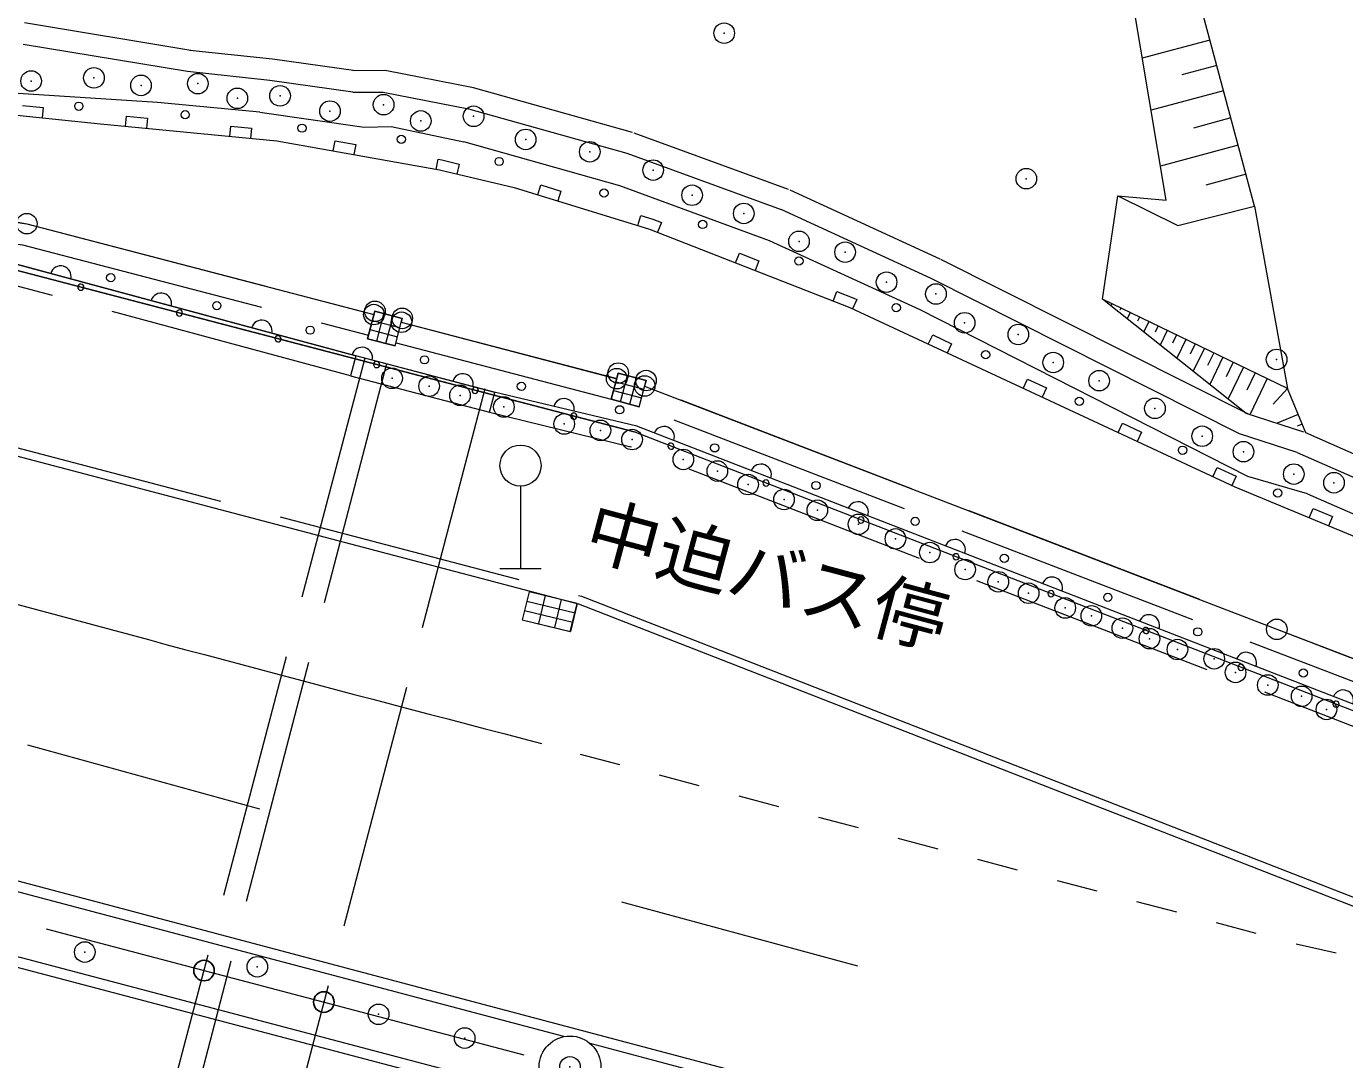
# Model space of a CAD drawing. Units: millimetres, scale not verified. Extents: x 40000 to 680001, y 20000 to 380001.
# Drawn here: x 456819 to 488849, y 292350 to 317463 of the extents above; entities that cross this region are included whole.
import ezdxf
from ezdxf.enums import TextEntityAlignment as Align

# ---------------------------------------------------------------- set-up
doc = ezdxf.new("R2010")
doc.units = ezdxf.units.MM
doc.header["$LTSCALE"] = 1000
doc.header["$PDMODE"] = 32
doc.header["$PDSIZE"] = 500
doc.linetypes.add('CHAIN', pattern=[18.5, 12, -1.5, 3.5, -1.5])
doc.linetypes.add('DASHED', pattern=[7.5, 6, -1.5])
for name, color, linetype, lineweight in [('M-BGD', 7, 'Continuous', 13), ('M-BMK-ROW', 1, 'Continuous', 13), ('M-BMK-SRVR', 3, 'Continuous', 13), ('名称未設定-7', 2, 'CHAIN', 13)]:
    doc.layers.add(name, color=color, linetype=linetype, lineweight=lineweight)
doc.layers.add('M-OTRS', color=6, linetype='Continuous')
doc.styles.add('ＭＳ ゴシック', font='')
doc.styles.get('ＭＳ ゴシック').set_extended_font_data('MS Gothic')

# ---------------------------------------------------------------- blocks, each defined once
blk = doc.blocks.new('ﾌﾟﾛｯﾄﾏｰｸ-02_67')
at = {"color": 3, "linetype": 'Continuous', "lineweight": 13}
blk.add_circle((0, 0), 0.5, dxfattribs=at)
blk = doc.blocks.new('ﾌﾟﾛｯﾄﾏｰｸ-03')
at = {"color": 3, "linetype": 'Continuous', "lineweight": 13}
blk.add_circle((0, 0), 0.5, dxfattribs=at)
at = {"color": 3}
blk.add_point((0, 0), dxfattribs=at)

msp = doc.modelspace()

# ---------------------------------------------------------------- linework, layer by layer
at = {"layer": 'M-BGD'}
for p, q in [((486663, 313089), (484267, 322010)), ((460818, 316874), (456774, 317547)), ((485577, 317130), (483933, 316689)), ((460732, 316362), (456742, 317025)), ((485743, 316514), (484891, 316285)), ((462737, 316151), (460732, 316362)), ((464752, 315864), (462737, 316151)), ((465537, 316387), (464750, 316384)), ((460002, 315616), (455863, 315879)), ((464752, 315864), (465487, 315867)), ((465487, 315867), (467565, 315460)), ((485908, 315898), (484146, 315424)), ((453656, 315607), (458624, 315093)), ((453656, 315607), (458624, 315093)), ((456725, 315541), (457231, 315488)), ((462488, 315379), (460002, 315616)), ((457231, 315488), (457205, 315240)), ((459229, 315035), (459253, 315283)), ((459253, 315283), (459759, 315235)), ((459759, 315235), (459735, 314986)), ((462488, 315379), (465026, 315011)), ((467565, 315460), (471408, 314379)), ((486086, 315237), (485173, 314992)), ((458624, 315093), (462907, 314680)), ((458624, 315093), (462907, 314680)), ((461760, 314790), (461784, 315039)), ((461784, 315039), (462291, 314990)), ((462291, 314990), (462267, 314741)), ((465026, 315011), (465682, 315031)), ((465682, 315031), (467447, 314657)), ((475340, 313498), (471586, 314868)), ((462907, 314680), (466861, 313972)), ((462907, 314680), (466861, 313972)), ((464276, 314435), (464320, 314681)), ((464320, 314681), (464821, 314591)), ((464821, 314591), (464777, 314345)), ((471240, 313587), (467447, 314657)), ((486263, 314576), (484375, 314069)), ((466780, 313986), (466824, 314232)), ((466824, 314232), (466912, 314217)), ((466912, 314217), (467333, 314117)), ((471408, 314379), (475162, 313010)), ((466861, 313972), (468669, 313545)), ((466861, 313972), (468669, 313545)), ((467333, 314117), (467275, 313874)), ((469245, 313369), (469318, 313608)), ((469318, 313608), (469805, 313459)), ((474878, 312254), (471240, 313587)), ((486453, 313868), (485475, 313605)), ((468669, 313545), (471958, 312537)), ((468669, 313545), (471958, 312537)), ((469805, 313459), (469731, 313220)), ((479021, 311804), (475380, 313482)), ((483336, 313340), (484800, 312626)), ((478804, 311332), (475162, 313010)), ((484800, 312626), (486663, 313089)), ((471677, 312624), (471750, 312863)), ((471750, 312863), (472041, 312774)), ((472041, 312774), (472249, 312692)), ((472249, 312692), (472157, 312459)), ((471958, 312537), (476823, 310628)), ((471958, 312537), (476823, 310628)), ((478534, 310570), (474878, 312254)), ((456602, 311675), (464796, 309465)), ((464825, 309454), (456602, 311675)), ((474051, 311716), (474143, 311949)), ((474143, 311949), (474616, 311763)), ((474616, 311763), (474525, 311530)), ((486531, 308027), (479037, 311796)), ((456573, 311534), (471584, 307607)), ((465027, 309322), (456573, 311534)), ((486298, 307563), (478804, 311332)), ((476418, 310787), (476510, 311019)), ((476510, 311019), (476921, 310858)), ((476996, 310823), (476890, 310597)), ((476921, 310858), (476996, 310823)), ((487461, 308665), (482965, 310832)), ((483190, 310723), (483165, 310672)), ((465283, 310537), (465111, 309869)), ((465111, 309869), (465283, 310537)), ((465951, 310365), (465283, 310537)), ((465283, 310537), (465951, 310365)), ((465333, 309812), (465506, 310480)), ((465556, 309754), (465728, 310422)), ((476823, 310628), (486181, 306269)), ((476823, 310628), (486181, 306269)), ((486493, 306525), (478534, 310570)), ((483415, 310615), (483390, 310564)), ((483640, 310506), (483567, 310354)), ((483865, 310398), (483816, 310296)), ((465168, 310092), (465836, 309919)), ((465226, 310315), (465894, 310142)), ((465779, 309697), (465951, 310365)), ((465779, 309697), (465951, 310365)), ((484091, 310289), (483968, 310035)), ((484316, 310181), (484242, 310028)), ((484541, 310072), (484369, 309716)), ((465111, 309869), (465779, 309697)), ((465779, 309697), (465111, 309869)), ((478734, 309738), (478840, 309964)), ((478840, 309964), (479301, 309749)), ((479301, 309749), (479195, 309523)), ((484766, 309964), (484668, 309760)), ((484991, 309855), (484771, 309397)), ((485217, 309746), (485094, 309492)), ((464825, 309454), (464698, 308970)), ((468200, 308568), (464825, 309454)), ((468185, 308569), (464825, 309454)), ((485442, 309638), (485172, 309079)), ((485667, 309529), (485520, 309224)), ((485892, 309421), (485574, 308760)), ((471584, 307607), (465027, 309322)), ((486140, 309301), (485967, 308943)), ((486388, 309182), (486016, 308409)), ((464698, 308970), (468073, 308084)), ((471200, 309036), (471031, 308398)), ((471031, 308398), (471200, 309036)), ((471144, 308823), (471821, 308644)), ((471877, 308857), (471200, 309036)), ((471200, 309036), (471877, 308857)), ((471257, 308338), (471426, 308976)), ((471482, 308279), (471651, 308917)), ((471708, 308219), (471877, 308857)), ((471708, 308219), (471877, 308857)), ((481039, 308664), (481145, 308890)), ((481145, 308890), (481606, 308676)), ((486678, 309042), (486476, 308623)), ((486968, 308903), (486550, 308037)), ((468073, 308084), (468200, 308568)), ((471655, 307742), (468185, 308569)), ((471655, 307742), (468185, 308569)), ((471088, 308611), (471764, 308432)), ((481606, 308676), (481500, 308449)), ((487461, 308665), (487116, 308282)), ((487904, 307582), (487461, 308665)), ((471031, 308398), (471708, 308219)), ((471708, 308219), (471031, 308398)), ((468071, 308085), (471507, 307246)), ((483345, 307590), (483450, 307817)), ((483450, 307817), (483911, 307602)), ((487855, 307601), (486459, 308057)), ((487721, 308029), (487206, 307818)), ((492297, 299570), (471584, 307607)), ((492653, 299594), (471655, 307742)), ((492653, 299594), (471655, 307742)), ((483911, 307602), (483806, 307375)), ((487694, 307107), (486298, 307563)), ((487816, 307797), (487693, 307747)), ((455680, 307257), (470258, 303422)), ((487694, 307107), (491376, 305483)), ((485650, 306516), (485755, 306743)), ((485755, 306743), (486216, 306528)), ((486216, 306528), (486111, 306302)), ((468825, 306288), (468825, 304288)), ((486181, 306269), (489994, 304683)), ((486181, 306269), (489994, 304683)), ((487943, 306099), (486493, 306525)), ((487943, 306099), (491009, 304767)), ((487988, 305518), (488084, 305748)), ((488084, 305748), (488554, 305553)), ((488554, 305553), (488458, 305322)), ((468325, 304288), (469325, 304288)), ((469035, 303722), (468869, 303042)), ((469035, 303722), (468869, 303042)), ((470201, 303437), (469035, 303722)), ((470205, 303436), (469035, 303722)), ((468979, 303495), (470150, 303209)), ((469425, 303627), (469259, 302947)), ((469815, 303531), (469649, 302851)), ((470034, 302757), (470201, 303437)), ((470205, 303436), (470039, 302756)), ((470236, 303429), (490305, 295593)), ((470309, 303615), (490367, 295783)), ((468869, 303042), (470034, 302757)), ((468869, 303042), (470039, 302756)), ((468924, 303269), (470094, 302983)), ((456843, 299999), (462485, 298447)), ((470278, 299775), (471232, 299521)), ((473170, 299006), (472204, 299263)), ((475104, 298494), (474137, 298750)), ((477037, 297981), (476070, 298237)), ((478970, 297468), (478003, 297725)), ((469879, 292909), (453092, 297359)), ((480903, 296955), (479936, 297212)), ((482836, 296443), (481870, 296699)), ((471281, 296182), (477011, 294629)), ((484769, 295930), (483803, 296186)), ((481755, 288217), (452749, 295868)), ((486702, 295417), (485736, 295674)), ((487669, 295161), (488645, 294944)), ((482118, 289665), (470519, 292739))]:
    msp.add_line(p, q, dxfattribs=at)
at = {"layer": 'M-BGD', "linetype": 'DASHED'}
for p, q in [((484515, 313239), (483115, 321546)), ((482965, 310832), (483336, 313340)), ((483336, 313340), (484515, 313239)), ((486663, 313089), (487461, 308665)), ((455931, 312795), (456830, 312667)), ((456830, 312667), (465265, 310458)), ((464698, 308970), (456508, 311176)), ((486459, 308057), (482965, 310832)), ((465928, 310273), (471163, 308901)), ((457805, 281839), (465166, 309851)), ((465801, 309769), (471031, 308398)), ((458387, 281688), (465693, 309713)), ((467960, 308650), (460715, 281057)), ((492327, 300836), (471825, 308729)), ((455731, 307450), (470309, 303615)), ((492505, 299112), (471507, 307246))]:
    msp.add_line(p, q, dxfattribs=at)
at = {"layer": 'M-BGD'}
for points in [[(464825, 316379), (462801, 316668), (460787, 316879)], [(471549, 314880), (467685, 315966), (465537, 316387)], [(392834, 313224), (398433, 311779), (400766, 311153), (409887, 306138), (452687, 295626), (481692, 287976), (541172, 272360)], [(505393, 300586), (501883, 302198), (498719, 303213), (495291, 304447), (491579, 305962), (487904, 307582)], [(506448, 283547), (482182, 289906), (453158, 297600), (444134, 300134)]]:
    msp.add_lwpolyline(points, dxfattribs=at)
at = {"layer": 'M-BGD', "linetype": 'DASHED'}
for points in [[(455857, 312280), (456727, 312156), (465133, 309955)], [(503783, 297186), (494080, 299756), (492157, 300344), (471638, 308244)]]:
    msp.add_lwpolyline(points, dxfattribs=at)
at = {"layer": 'M-BGD'}
for centre, radius in [((458094, 315522), 100), ((460678, 315315), 100), ((463517, 314988), 100), ((465929, 314718), 100), ((468306, 314179), 100), ((470855, 313411), 100), ((473252, 312649), 100), ((475589, 311760), 100), ((458869, 311353), 100), ((461447, 310676), 100), ((477954, 310625), 100), ((463714, 310079), 100), ((466493, 309359), 100), ((480128, 309482), 100), ((468847, 308714), 100), ((482403, 308350), 100), ((471236, 308144), 100), ((468825, 306788), 500), ((473542, 307218), 100), ((484911, 307161), 100), ((476004, 306303), 100), ((487224, 306121), 100), ((478414, 305432), 100), ((480578, 304533), 100), ((483095, 303585), 100), ((485281, 302747), 100), ((487845, 301746), 100)]:
    msp.add_circle(centre, radius, dxfattribs=at)
for centre, radius, start, end in [((457653, 311388), 253, 345.5396, 164.2197), ((458142, 311123), 75, 20, 200), ((458142, 311123), 75, 200, 20), ((460094, 310729), 253, 345.5396, 164.2197), ((460538, 310497), 75, 20, 200), ((460538, 310497), 75, 200, 20), ((462536, 310069), 253, 345.5396, 164.2197), ((462933, 309870), 75, 20, 200), ((462933, 309870), 75, 200, 20), ((464977, 309410), 253, 345.9216, 164.4571), ((465329, 309243), 75, 20, 200), ((465329, 309243), 75, 200, 20), ((467423, 308767), 253, 345.9202, 164.6003), ((467724, 308617), 75, 20, 200), ((467724, 308617), 75, 200, 20), ((469879, 308163), 253, 347.2551, 165.9351), ((470120, 307990), 75, 20, 200), ((470120, 307990), 75, 200, 20), ((472310, 307485), 253, 339.4508, 158.1309), ((472481, 307259), 75, 20, 200), ((472481, 307259), 75, 200, 20), ((474668, 306570), 253, 339.4508, 158.1309), ((474790, 306363), 75, 20, 200), ((474790, 306363), 75, 200, 20), ((477025, 305655), 253, 339.4508, 158.1309), ((477098, 305467), 75, 20, 200), ((477098, 305467), 75, 200, 20), ((479383, 304740), 253, 339.4508, 158.1309), ((479407, 304572), 75, 20, 200), ((479407, 304572), 75, 200, 20), ((481741, 303826), 253, 339.4508, 158.1309), ((782267, 1504890), 1244829, 254.74786, 255.44032), ((481715, 303676), 75, 20, 200), ((481715, 303676), 75, 200, 20), ((484098, 302911), 253, 339.4508, 158.1309), ((484024, 302780), 75, 20, 200), ((484024, 302780), 75, 200, 20), ((486456, 301996), 253, 339.4508, 158.1309), ((486332, 301884), 75, 20, 200), ((486332, 301884), 75, 200, 20), ((488814, 301081), 253, 339.4508, 158.1309), ((488641, 300989), 75, 20, 200), ((488641, 300989), 75, 200, 20)]:
    msp.add_arc(centre, radius, start, end, dxfattribs=at)
for p in [(458461, 316212), (456935, 316134), (459605, 316028), (460985, 316071), (461945, 315714), (462983, 315774), (464196, 315403), (465499, 315559), (467686, 315278), (466402, 315164), (468951, 314714), (470508, 314415), (472048, 313969), (472994, 313359), (474250, 312916), (475592, 312238), (476712, 311975), (477719, 311246), (478919, 310959), (479616, 310258), (480920, 309974), (481768, 309293), (465704, 308909), (482883, 308851), (466605, 308716), (467356, 308495), (468422, 308212), (484240, 308179), (469888, 307800), (470766, 307643), (471536, 307420), (485388, 307502), (472781, 306937), (486391, 307125), (473608, 306655), (474354, 306326), (487613, 306581), (488590, 306371), (475228, 305964), (476038, 305702), (477038, 305360), (477935, 305006), (478771, 304674), (479627, 304262), (480433, 303964), (481171, 303685), (482060, 303328), (482695, 303136), (483449, 302836), (484107, 302581), (484787, 302316), (485680, 302093), (486198, 301761), (486981, 301454), (487805, 301180), (488407, 300861), (458238, 294964), (462430, 294607), (465377, 293451), (467469, 292874)]:
    msp.add_point(p, dxfattribs=at)
at = {"layer": 'M-BMK-ROW', "color": 30}
msp.add_lwpolyline([(369084, 330463), (380870, 328089), (390311, 325976), (390993, 325819), (397928, 324122), (407591, 321552), (421108, 317855), (432689, 314661), (437608, 314985), (455197, 312579), (455246, 312926), (455938, 312830), (456830, 312667), (465263, 310458), (465283, 310538), (465951, 310365), (465927, 310273), (471164, 308900), (471200, 309036), (471877, 308858), (471841, 308722), (487201, 302809), (492327, 300836)], dxfattribs=at)
at = {"layer": 'M-BMK-ROW'}
for centre in [(473774, 317297), (481115, 313761), (487196, 309367)]:
    msp.add_circle(centre, 250, dxfattribs=at)
for p in [(473774, 317297), (481115, 313761), (487196, 309367)]:
    msp.add_point(p, dxfattribs=at)
at = {"layer": 'M-OTRS'}
for p in [(461136, 294515), (464047, 293749)]:
    msp.add_point(p, dxfattribs=at)
at = {"layer": '名称未設定-7'}
msp.add_line((421518, 304948), (469301, 292365), dxfattribs=at)

# ---------------------------------------------------------------- block references
at = {"layer": 'M-BMK-ROW', "xscale": 500.001, "yscale": 500.001}
for p in [(456830, 312667), (465263, 310458), (465288, 310536), (465933, 310272), (465951, 310365), (471163, 308901), (471200, 309036), (471875, 308855), (471841, 308723), (487201, 302809)]:
    msp.add_blockref('ﾌﾟﾛｯﾄﾏｰｸ-02_67', p, dxfattribs=at)
at = {"layer": 'M-BMK-SRVR', "xscale": 1500.003, "yscale": 1500.003}
msp.add_blockref('ﾌﾟﾛｯﾄﾏｰｸ-03', (470027, 292174), dxfattribs=at)

# ---------------------------------------------------------------- texts
at = {"layer": 'M-BGD', "style": 'ＭＳ ゴシック'}
msp.add_text('中迫バス停', height=1320, rotation=345, dxfattribs=at).set_placement((474540, 303107), align=Align.BOTTOM_CENTER)

doc.saveas('drawing.dxf')
